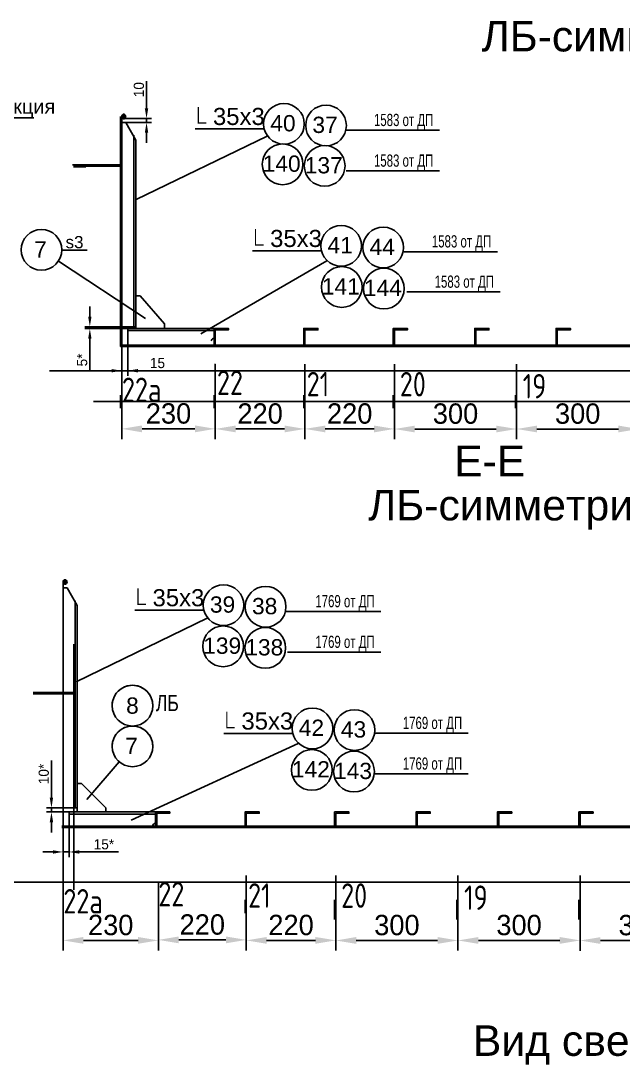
# Model space of a CAD drawing. Header units: millimetres. Extents: x 5443 to 24907, y -17798 to -7408.
# Drawn here: x 14116 to 15595, y -12496 to -9932 of the extents above; entities that cross this region are included whole.
import ezdxf
from ezdxf.enums import TextEntityAlignment as Align
from ezdxf.lldxf.tags import DXFTag

# ---------------------------------------------------------------- set-up
doc = ezdxf.new("R2010")
doc.units = ezdxf.units.MM
doc.linetypes.add('K5LT32768', pattern=[0])
doc.linetypes.add('K5LT32778', pattern=[0])
doc.layers.add('pen_5', color=1, linetype='Continuous', true_color=0xff0000)
doc.layers.add('pen_7', color=1, linetype='Continuous')
doc.styles.add('Arial', font='arial.ttf')
doc.styles.add('KTEXTSTYLE', font='GOST_AU.SHX', dxfattribs={"width": 0.96, "height": 5})
doc.styles.add('style5', font='arial.ttf', dxfattribs={"height": 3})
tags = doc.linetypes.add('DASH1', pattern=[75, 50, -25]).pattern_tags.tags
tags[6:7] = [DXFTag(74, 4), DXFTag(75, 0), DXFTag(340, '0'), DXFTag(46, 1.0), DXFTag(50, 0.0), DXFTag(44, 0.0), DXFTag(45, 0.0)]
tags[4:5] = [DXFTag(74, 4), DXFTag(75, 0), DXFTag(340, '0'), DXFTag(46, 1.0), DXFTag(50, 0.0), DXFTag(44, 0.0), DXFTag(45, 0.0)]
tags = doc.linetypes.add('DASH5', pattern=[90, 40, -20, 10, -20]).pattern_tags.tags
tags[10:11] = [DXFTag(74, 4), DXFTag(75, 0), DXFTag(340, '0'), DXFTag(46, 1.0), DXFTag(50, 0.0), DXFTag(44, 0.0), DXFTag(45, 0.0)]
tags[8:9] = [DXFTag(74, 4), DXFTag(75, 0), DXFTag(340, '0'), DXFTag(46, 1.0), DXFTag(50, 0.0), DXFTag(44, 0.0), DXFTag(45, 0.0)]
tags[6:7] = [DXFTag(74, 4), DXFTag(75, 0), DXFTag(340, '0'), DXFTag(46, 1.0), DXFTag(50, 0.0), DXFTag(44, 0.0), DXFTag(45, 0.0)]
tags[4:5] = [DXFTag(74, 4), DXFTag(75, 0), DXFTag(340, '0'), DXFTag(46, 1.0), DXFTag(50, 0.0), DXFTag(44, 0.0), DXFTag(45, 0.0)]
doc.dimstyles.new('EAG_DIM_J-8_F-1_N-13_A-16-00_S-0-0_T-0', dxfattribs={"dimtxt": 0.1, "dimasz": 30, "dimexe": 0.18, "dimexo": 0, "dimgap": 0.1, "dimtad": 1, "dimdec": 0, "dimdsep": 46, "dimtxsty": 'Standard', "dimblk1": 'NONE', "dimblk2": 'NONE', "dimsah": 1, "dimcen": 0.09, "dimse1": 1, "dimse2": 1, "dimclrt": 4, "dimadec": 0, "dimazin": 3, "dimtfac": 1, "dimtdec": 4, "dimtix": 1, "dimtofl": 0, "dimtmove": 0, "dimatfit": 1, "dimfxl": 1, "dimtolj": 1, "dimtzin": 0, "dimarcsym": 0})
doc.dimstyles.new('ISO-10', dxfattribs={"dimscale": 10, "dimtxt": 2.5, "dimasz": 2.5, "dimexe": 1.25, "dimexo": 0, "dimtad": 1, "dimdec": 0, "dimtxsty": 'Standard', "dimcen": 2.5, "dimclrd": 7, "dimclre": 7, "dimclrt": 4, "dimadec": 0, "dimazin": 0, "dimtfac": 1, "dimtdec": 0, "dimtmove": 0, "dimatfit": 3, "dimfxl": 1, "dimarcsym": 0})
doc.dimstyles.new('PB20', dxfattribs={"dimscale": 20, "dimtxt": 2.5, "dimasz": 2.5, "dimexe": 1.25, "dimexo": 0, "dimtad": 1, "dimdec": 0, "dimtxsty": 'Standard', "dimcen": 2.5, "dimclrd": 7, "dimclre": 7, "dimclrt": 4, "dimadec": 0, "dimazin": 0, "dimtfac": 1, "dimtdec": 0, "dimtmove": 0, "dimatfit": 3, "dimfxl": 1.25, "dimarcsym": 0})

# ---------------------------------------------------------------- blocks, each defined once
blk = doc.blocks.new('*D138')
at = {"color": 7, "lineweight": -2}
for p, q in [((14363.6, -10728), (14363.6, -10803.5)), ((14378.6, -10718), (14378.6, -10803.5)), ((14338.6, -10791), (14313.6, -10791)), ((14363.6, -10791), (14378.6, -10791)), ((14403.6, -10791), (14474.4, -10791))]:
    blk.add_line(p, q, dxfattribs=at)
at = {"color": 7}
for points in [[(14338.6, -10786.8), (14338.6, -10795.2), (14363.6, -10791)], [(14403.6, -10786.8), (14403.6, -10795.2), (14378.6, -10791)]]:
    blk.add_solid(points, dxfattribs=at)
at = {"layer": 'Defpoints', "color": 0}
for p in [(14363.6, -10728), (14378.6, -10718), (14378.6, -10791)]:
    blk.add_point(p, dxfattribs=at)
at = {"color": 4, "insert": (14451.5, -10772.3), "char_height": 25, "attachment_point": 5}
blk.add_mtext('15', dxfattribs=at)
blk = doc.blocks.new('*D124')
at = {"color": 0, "linetype": 'Continuous', "lineweight": -2}
blk.add_line((14399, -10371), (14721.1, -10215), dxfattribs=at)
at = {"layer": 'Defpoints', "color": 0, "linetype": 'Continuous'}
for p in [(14715.4, -10203.3), (14721.1, -10215), (14393.4, -10359.4)]:
    blk.add_point(p, dxfattribs=at)
blk = doc.blocks.new('_NONE')
blk = doc.blocks.new('*D132')
at = {"color": 7, "lineweight": -2}
for p, q in [((14191.1, -11839.4), (14191.1, -11747.8)), ((14234.1, -11864.4), (14178.6, -11864.4)), ((14191.1, -11874.4), (14191.1, -11864.4)), ((14234.1, -11874.4), (14178.6, -11874.4)), ((14191.1, -11899.4), (14191.1, -11924.4))]:
    blk.add_line(p, q, dxfattribs=at)
at = {"color": 7}
for points in [[(14186.9, -11839.4), (14195.2, -11839.4), (14191.1, -11864.4)], [(14186.9, -11899.4), (14195.2, -11899.4), (14191.1, -11874.4)]]:
    blk.add_solid(points, dxfattribs=at)
at = {"layer": 'Defpoints', "color": 0}
for p in [(14234.1, -11864.4), (14191.1, -11874.4), (14234.1, -11874.4)]:
    blk.add_point(p, dxfattribs=at)
at = {"color": 4, "insert": (14172.3, -11781.1), "char_height": 25, "attachment_point": 5, "rotation": 90}
blk.add_mtext('10*', dxfattribs=at)
blk = doc.blocks.new('*D137')
at = {"color": 7, "lineweight": -2}
for p, q in [((14424.6, -10146.8), (14424.6, -10080.1)), ((14368.6, -10171.8), (14437.1, -10171.8)), ((14424.6, -10181.8), (14424.6, -10171.8)), ((14373.6, -10181.8), (14437.1, -10181.8)), ((14424.6, -10206.8), (14424.6, -10231.8))]:
    blk.add_line(p, q, dxfattribs=at)
at = {"color": 7}
for points in [[(14420.4, -10146.8), (14428.8, -10146.8), (14424.6, -10171.8)], [(14420.4, -10206.8), (14428.8, -10206.8), (14424.6, -10181.8)]]:
    blk.add_solid(points, dxfattribs=at)
at = {"layer": 'Defpoints', "color": 0}
for p in [(14368.6, -10171.8), (14424.6, -10171.8), (14373.6, -10181.8)]:
    blk.add_point(p, dxfattribs=at)
at = {"color": 4, "insert": (14405.9, -10100.9), "char_height": 25, "attachment_point": 5, "rotation": 90}
blk.add_mtext('10', dxfattribs=at)
blk = doc.blocks.new('*D127')
at = {"color": 7, "lineweight": -2}
for p, q in [((14285.4, -10658), (14285.4, -10633)), ((14393.4, -10683), (14272.9, -10683)), ((14378.6, -10687.5), (14272.9, -10687.5)), ((14285.4, -10683), (14285.4, -10687.5)), ((14285.4, -10712.5), (14285.4, -10791.6))]:
    blk.add_line(p, q, dxfattribs=at)
at = {"color": 7}
for points in [[(14281.2, -10658), (14289.5, -10658), (14285.4, -10683)], [(14281.2, -10712.5), (14289.5, -10712.5), (14285.4, -10687.5)]]:
    blk.add_solid(points, dxfattribs=at)
at = {"layer": 'Defpoints', "color": 0}
for p in [(14285.4, -10687.5), (14378.6, -10687.5), (14393.4, -10683)]:
    blk.add_point(p, dxfattribs=at)
at = {"color": 4, "insert": (14266.6, -10764.6), "char_height": 25, "attachment_point": 5, "rotation": 90}
blk.add_mtext('5*', dxfattribs=at)
blk = doc.blocks.new('*D128')
at = {"color": 7, "lineweight": -2}
for p, q in [((14219.6, -11909.4), (14219.6, -11985)), ((14234.6, -11899.4), (14234.6, -11985)), ((14194.6, -11972.5), (14169.6, -11972.5)), ((14219.6, -11972.5), (14234.6, -11972.5)), ((14259.6, -11972.5), (14355.4, -11972.5))]:
    blk.add_line(p, q, dxfattribs=at)
at = {"color": 7}
for points in [[(14194.6, -11968.3), (14194.6, -11976.7), (14219.6, -11972.5)], [(14259.6, -11968.3), (14259.6, -11976.7), (14234.6, -11972.5)]]:
    blk.add_solid(points, dxfattribs=at)
at = {"layer": 'Defpoints', "color": 0}
for p in [(14219.6, -11909.4), (14234.6, -11899.4), (14234.6, -11972.5)]:
    blk.add_point(p, dxfattribs=at)
at = {"color": 4, "insert": (14320, -11953.8), "char_height": 25, "attachment_point": 5}
blk.add_mtext('15*', dxfattribs=at)
blk = doc.blocks.new('*D154')
at = {"color": 0, "linetype": 'Continuous', "lineweight": -2}
blk.add_line((14251.8, -11554.9), (14573.8, -11398.9), dxfattribs=at)
at = {"layer": 'Defpoints', "color": 0, "linetype": 'Continuous'}
for p in [(14567.1, -11384.9), (14573.8, -11398.9), (14245, -11541)]:
    blk.add_point(p, dxfattribs=at)
blk = doc.blocks.new('*D260')
at = {"color": 7, "lineweight": -2}
for p, q in [((14363.6, -10791.1), (14363.6, -10958.7)), ((14593.6, -10791), (14593.6, -10958.7)), ((14413.6, -10933.7), (14543.6, -10933.7))]:
    blk.add_line(p, q, dxfattribs=at)
at = {"color": 7}
for points in [[(14413.6, -10925.4), (14413.6, -10942.1), (14363.6, -10933.7)], [(14543.6, -10925.4), (14543.6, -10942.1), (14593.6, -10933.7)]]:
    blk.add_solid(points, dxfattribs=at)
at = {"layer": 'Defpoints', "color": 0}
for p in [(14363.6, -10791.1), (14593.6, -10791), (14593.6, -10933.7)]:
    blk.add_point(p, dxfattribs=at)
at = {"color": 4, "insert": (14478.6, -10896.2), "char_height": 50, "attachment_point": 5}
blk.add_mtext('230', dxfattribs=at)
blk = doc.blocks.new('*D261')
at = {"color": 7, "lineweight": -2}
for p, q in [((14593.6, -10791), (14593.6, -10958.9)), ((14813.6, -10791), (14813.6, -10958.9)), ((14643.6, -10933.9), (14763.6, -10933.9))]:
    blk.add_line(p, q, dxfattribs=at)
at = {"color": 7}
for points in [[(14643.6, -10925.6), (14643.6, -10942.3), (14593.6, -10933.9)], [(14763.6, -10925.6), (14763.6, -10942.3), (14813.6, -10933.9)]]:
    blk.add_solid(points, dxfattribs=at)
at = {"layer": 'Defpoints', "color": 0}
for p in [(14593.6, -10791), (14813.6, -10791), (14813.6, -10933.9)]:
    blk.add_point(p, dxfattribs=at)
at = {"color": 4, "insert": (14703.6, -10896.4), "char_height": 50, "attachment_point": 5}
blk.add_mtext('220', dxfattribs=at)
blk = doc.blocks.new('*D262')
at = {"color": 7, "lineweight": -2}
for p, q in [((15033.6, -10791), (15033.6, -10958.9)), ((14813.6, -10823), (14813.6, -10958.9)), ((14863.6, -10933.9), (14983.6, -10933.9))]:
    blk.add_line(p, q, dxfattribs=at)
at = {"color": 7}
for points in [[(14863.6, -10925.6), (14863.6, -10942.3), (14813.6, -10933.9)], [(14983.6, -10925.6), (14983.6, -10942.3), (15033.6, -10933.9)]]:
    blk.add_solid(points, dxfattribs=at)
at = {"layer": 'Defpoints', "color": 0}
for p in [(15033.6, -10791), (14813.6, -10823), (15033.6, -10933.9)]:
    blk.add_point(p, dxfattribs=at)
at = {"color": 4, "insert": (14923.6, -10896.4), "char_height": 50, "attachment_point": 5}
blk.add_mtext('220', dxfattribs=at)
blk = doc.blocks.new('*D263')
at = {"color": 7, "lineweight": -2}
for p, q in [((15033.6, -10791.1), (15033.6, -10959.1)), ((15333.6, -10791), (15333.6, -10959.1)), ((15083.6, -10934.1), (15283.6, -10934.1))]:
    blk.add_line(p, q, dxfattribs=at)
at = {"color": 7}
for points in [[(15083.6, -10925.8), (15083.6, -10942.4), (15033.6, -10934.1)], [(15283.6, -10925.8), (15283.6, -10942.4), (15333.6, -10934.1)]]:
    blk.add_solid(points, dxfattribs=at)
at = {"layer": 'Defpoints', "color": 0}
for p in [(15033.6, -10791.1), (15333.6, -10791), (15333.6, -10934.1)]:
    blk.add_point(p, dxfattribs=at)
at = {"color": 4, "insert": (15183.6, -10896.6), "char_height": 50, "attachment_point": 5}
blk.add_mtext('300', dxfattribs=at)
blk = doc.blocks.new('*D264')
at = {"color": 7, "lineweight": -2}
for p, q in [((15333.6, -10791), (15333.6, -10959.1)), ((15633.6, -10791), (15633.6, -10959.1)), ((15383.6, -10934.1), (15583.6, -10934.1))]:
    blk.add_line(p, q, dxfattribs=at)
at = {"color": 7}
for points in [[(15383.6, -10925.7), (15383.6, -10942.4), (15333.6, -10934.1)], [(15583.6, -10925.7), (15583.6, -10942.4), (15633.6, -10934.1)]]:
    blk.add_solid(points, dxfattribs=at)
at = {"layer": 'Defpoints', "color": 0}
for p in [(15333.6, -10791), (15633.6, -10791), (15633.6, -10934.1)]:
    blk.add_point(p, dxfattribs=at)
at = {"color": 4, "insert": (15483.6, -10896.6), "char_height": 50, "attachment_point": 5}
blk.add_mtext('300', dxfattribs=at)
blk = doc.blocks.new('*D270')
at = {"color": 7, "lineweight": -2}
for p, q in [((15033.6, -10791), (15033.6, -10958.9)), ((14813.6, -10823), (14813.6, -10958.9)), ((14863.6, -10933.9), (14983.6, -10933.9))]:
    blk.add_line(p, q, dxfattribs=at)
at = {"color": 7}
for points in [[(14863.6, -10925.6), (14863.6, -10942.3), (14813.6, -10933.9)], [(14983.6, -10925.6), (14983.6, -10942.3), (15033.6, -10933.9)]]:
    blk.add_solid(points, dxfattribs=at)
at = {"layer": 'Defpoints', "color": 0}
for p in [(15033.6, -10791), (14813.6, -10823), (15033.6, -10933.9)]:
    blk.add_point(p, dxfattribs=at)
at = {"color": 4, "insert": (14923.6, -10896.4), "char_height": 50, "attachment_point": 5}
blk.add_mtext('220', dxfattribs=at)
blk = doc.blocks.new('*D271')
at = {"color": 7, "lineweight": -2}
for p, q in [((15033.6, -10791.1), (15033.6, -10959.1)), ((15333.6, -10791), (15333.6, -10959.1)), ((15083.6, -10934.1), (15283.6, -10934.1))]:
    blk.add_line(p, q, dxfattribs=at)
at = {"color": 7}
for points in [[(15083.6, -10925.8), (15083.6, -10942.4), (15033.6, -10934.1)], [(15283.6, -10925.8), (15283.6, -10942.4), (15333.6, -10934.1)]]:
    blk.add_solid(points, dxfattribs=at)
at = {"layer": 'Defpoints', "color": 0}
for p in [(15033.6, -10791.1), (15333.6, -10791), (15333.6, -10934.1)]:
    blk.add_point(p, dxfattribs=at)
at = {"color": 4, "insert": (15183.6, -10896.6), "char_height": 50, "attachment_point": 5}
blk.add_mtext('300', dxfattribs=at)
blk = doc.blocks.new('*D272')
at = {"color": 7, "lineweight": -2}
for p, q in [((15333.6, -10791), (15333.6, -10959.1)), ((15633.6, -10791), (15633.6, -10959.1)), ((15383.6, -10934.1), (15583.6, -10934.1))]:
    blk.add_line(p, q, dxfattribs=at)
at = {"color": 7}
for points in [[(15383.6, -10925.7), (15383.6, -10942.4), (15333.6, -10934.1)], [(15583.6, -10925.7), (15583.6, -10942.4), (15633.6, -10934.1)]]:
    blk.add_solid(points, dxfattribs=at)
at = {"layer": 'Defpoints', "color": 0}
for p in [(15333.6, -10791), (15633.6, -10791), (15633.6, -10934.1)]:
    blk.add_point(p, dxfattribs=at)
at = {"color": 4, "insert": (15483.6, -10896.6), "char_height": 50, "attachment_point": 5}
blk.add_mtext('300', dxfattribs=at)
blk = doc.blocks.new('*D278')
at = {"color": 7, "lineweight": -2}
for p, q in [((14669.6, -12046.7), (14669.6, -12213.4)), ((14453.7, -12122.4), (14453.7, -12213.4)), ((14503.7, -12188.4), (14619.6, -12188.4))]:
    blk.add_line(p, q, dxfattribs=at)
at = {"color": 7}
for points in [[(14503.7, -12180.1), (14503.7, -12196.8), (14453.7, -12188.4)], [(14619.6, -12180.1), (14619.6, -12196.8), (14669.6, -12188.4)]]:
    blk.add_solid(points, dxfattribs=at)
at = {"layer": 'Defpoints', "color": 0}
for p in [(14669.6, -12046.7), (14453.7, -12122.4), (14669.6, -12188.4)]:
    blk.add_point(p, dxfattribs=at)
at = {"color": 4, "insert": (14561.6, -12150.9), "char_height": 50, "attachment_point": 5}
blk.add_mtext('220', dxfattribs=at)
blk = doc.blocks.new('*D279')
at = {"color": 7, "lineweight": -2}
for p, q in [((14889.6, -12046.7), (14889.6, -12214.6)), ((14669.6, -12078.7), (14669.6, -12214.6)), ((14719.6, -12189.6), (14839.6, -12189.6))]:
    blk.add_line(p, q, dxfattribs=at)
at = {"color": 7}
for points in [[(14719.6, -12181.3), (14719.6, -12197.9), (14669.6, -12189.6)], [(14839.6, -12181.3), (14839.6, -12197.9), (14889.6, -12189.6)]]:
    blk.add_solid(points, dxfattribs=at)
at = {"layer": 'Defpoints', "color": 0}
for p in [(14889.6, -12046.7), (14669.6, -12078.7), (14889.6, -12189.6)]:
    blk.add_point(p, dxfattribs=at)
at = {"color": 4, "insert": (14779.6, -12152.1), "char_height": 50, "attachment_point": 5}
blk.add_mtext('220', dxfattribs=at)
blk = doc.blocks.new('*D280')
at = {"color": 7, "lineweight": -2}
for p, q in [((14889.6, -12046.7), (14889.6, -12214.8)), ((15189.6, -12046.7), (15189.6, -12214.8)), ((14939.6, -12189.8), (15139.6, -12189.8))]:
    blk.add_line(p, q, dxfattribs=at)
at = {"color": 7}
for points in [[(14939.6, -12181.4), (14939.6, -12198.1), (14889.6, -12189.8)], [(15139.6, -12181.4), (15139.6, -12198.1), (15189.6, -12189.8)]]:
    blk.add_solid(points, dxfattribs=at)
at = {"layer": 'Defpoints', "color": 0}
for p in [(14889.6, -12046.7), (15189.6, -12046.7), (15189.6, -12189.8)]:
    blk.add_point(p, dxfattribs=at)
at = {"color": 4, "insert": (15039.6, -12152.3), "char_height": 50, "attachment_point": 5}
blk.add_mtext('300', dxfattribs=at)
blk = doc.blocks.new('*D281')
at = {"color": 7, "lineweight": -2}
for p, q in [((15189.6, -12046.7), (15189.6, -12214.7)), ((15489.6, -12046.7), (15489.6, -12214.7)), ((15239.6, -12189.7), (15439.6, -12189.7))]:
    blk.add_line(p, q, dxfattribs=at)
at = {"color": 7}
for points in [[(15239.6, -12181.4), (15239.6, -12198.1), (15189.6, -12189.7)], [(15439.6, -12181.4), (15439.6, -12198.1), (15489.6, -12189.7)]]:
    blk.add_solid(points, dxfattribs=at)
at = {"layer": 'Defpoints', "color": 0}
for p in [(15189.6, -12046.7), (15489.6, -12046.7), (15489.6, -12189.7)]:
    blk.add_point(p, dxfattribs=at)
at = {"color": 4, "insert": (15339.6, -12152.2), "char_height": 50, "attachment_point": 5}
blk.add_mtext('300', dxfattribs=at)
blk = doc.blocks.new('*D282')
at = {"color": 7, "lineweight": -2}
for p, q in [((15489.6, -12046.7), (15489.6, -12214.9)), ((15789.6, -12046.7), (15789.6, -12214.9)), ((15539.6, -12189.9), (15739.6, -12189.9))]:
    blk.add_line(p, q, dxfattribs=at)
at = {"color": 7}
for points in [[(15539.6, -12181.6), (15539.6, -12198.3), (15489.6, -12189.9)], [(15739.6, -12181.6), (15739.6, -12198.3), (15789.6, -12189.9)]]:
    blk.add_solid(points, dxfattribs=at)
at = {"layer": 'Defpoints', "color": 0}
for p in [(15489.6, -12046.7), (15789.6, -12046.7), (15789.6, -12189.9)]:
    blk.add_point(p, dxfattribs=at)
at = {"color": 4, "insert": (15639.6, -12152.4), "char_height": 50, "attachment_point": 5}
blk.add_mtext('300', dxfattribs=at)
blk = doc.blocks.new('*D287')
at = {"color": 7, "lineweight": -2}
for p, q in [((14889.6, -12046.7), (14889.6, -12214.6)), ((14669.6, -12078.7), (14669.6, -12214.6)), ((14719.6, -12189.6), (14839.6, -12189.6))]:
    blk.add_line(p, q, dxfattribs=at)
at = {"color": 7}
for points in [[(14719.6, -12181.3), (14719.6, -12197.9), (14669.6, -12189.6)], [(14839.6, -12181.3), (14839.6, -12197.9), (14889.6, -12189.6)]]:
    blk.add_solid(points, dxfattribs=at)
at = {"layer": 'Defpoints', "color": 0}
for p in [(14889.6, -12046.7), (14669.6, -12078.7), (14889.6, -12189.6)]:
    blk.add_point(p, dxfattribs=at)
at = {"color": 4, "insert": (14779.6, -12152.1), "char_height": 50, "attachment_point": 5}
blk.add_mtext('220', dxfattribs=at)
blk = doc.blocks.new('*D288')
at = {"color": 7, "lineweight": -2}
for p, q in [((14889.6, -12046.7), (14889.6, -12214.8)), ((15189.6, -12046.7), (15189.6, -12214.8)), ((14939.6, -12189.8), (15139.6, -12189.8))]:
    blk.add_line(p, q, dxfattribs=at)
at = {"color": 7}
for points in [[(14939.6, -12181.4), (14939.6, -12198.1), (14889.6, -12189.8)], [(15139.6, -12181.4), (15139.6, -12198.1), (15189.6, -12189.8)]]:
    blk.add_solid(points, dxfattribs=at)
at = {"layer": 'Defpoints', "color": 0}
for p in [(14889.6, -12046.7), (15189.6, -12046.7), (15189.6, -12189.8)]:
    blk.add_point(p, dxfattribs=at)
at = {"color": 4, "insert": (15039.6, -12152.3), "char_height": 50, "attachment_point": 5}
blk.add_mtext('300', dxfattribs=at)
blk = doc.blocks.new('*D289')
at = {"color": 7, "lineweight": -2}
for p, q in [((15189.6, -12046.7), (15189.6, -12214.7)), ((15489.6, -12046.7), (15489.6, -12214.7)), ((15239.6, -12189.7), (15439.6, -12189.7))]:
    blk.add_line(p, q, dxfattribs=at)
at = {"color": 7}
for points in [[(15239.6, -12181.4), (15239.6, -12198.1), (15189.6, -12189.7)], [(15439.6, -12181.4), (15439.6, -12198.1), (15489.6, -12189.7)]]:
    blk.add_solid(points, dxfattribs=at)
at = {"layer": 'Defpoints', "color": 0}
for p in [(15189.6, -12046.7), (15489.6, -12046.7), (15489.6, -12189.7)]:
    blk.add_point(p, dxfattribs=at)
at = {"color": 4, "insert": (15339.6, -12152.2), "char_height": 50, "attachment_point": 5}
blk.add_mtext('300', dxfattribs=at)
blk = doc.blocks.new('*D290')
at = {"color": 7, "lineweight": -2}
for p, q in [((15489.6, -12046.7), (15489.6, -12214.9)), ((15789.6, -12046.7), (15789.6, -12214.9)), ((15539.6, -12189.9), (15739.6, -12189.9))]:
    blk.add_line(p, q, dxfattribs=at)
at = {"color": 7}
for points in [[(15539.6, -12181.6), (15539.6, -12198.3), (15489.6, -12189.9)], [(15739.6, -12181.6), (15739.6, -12198.3), (15789.6, -12189.9)]]:
    blk.add_solid(points, dxfattribs=at)
at = {"layer": 'Defpoints', "color": 0}
for p in [(15489.6, -12046.7), (15789.6, -12046.7), (15789.6, -12189.9)]:
    blk.add_point(p, dxfattribs=at)
at = {"color": 4, "insert": (15639.6, -12152.4), "char_height": 50, "attachment_point": 5}
blk.add_mtext('300', dxfattribs=at)
blk = doc.blocks.new('*D295')
at = {"color": 7, "lineweight": -2}
for p, q in [((14219.6, -11912.4), (14219.6, -12214.6)), ((14453.7, -12046.7), (14453.7, -12214.6)), ((14269.6, -12189.6), (14403.7, -12189.6))]:
    blk.add_line(p, q, dxfattribs=at)
at = {"color": 7}
for points in [[(14269.6, -12181.3), (14269.6, -12197.9), (14219.6, -12189.6)], [(14403.7, -12181.3), (14403.7, -12197.9), (14453.7, -12189.6)]]:
    blk.add_solid(points, dxfattribs=at)
at = {"layer": 'Defpoints', "color": 0}
for p in [(14219.6, -11912.4), (14453.7, -12046.7), (14453.7, -12189.6)]:
    blk.add_point(p, dxfattribs=at)
at = {"color": 4, "insert": (14336.6, -12152.1), "char_height": 50, "attachment_point": 5}
blk.add_mtext('230', dxfattribs=at)

msp = doc.modelspace()

# ---------------------------------------------------------------- hatches: boundary and pattern name
at = {"linetype": 'Continuous'}
for points in [[(14363.6, -10166.8), (14364, -10168.7), (14365.1, -10170.3), (14366.7, -10171.4), (14368.6, -10171.8), (14368.6, -10166.8)], [(14373.6, -10166.8), (14373.2, -10164.9), (14372.1, -10163.2), (14370.5, -10162.2), (14368.6, -10161.8), (14368.6, -10166.8)], [(14229.6, -11309.4), (14229.2, -11307.5), (14228.1, -11305.9), (14226.5, -11304.8), (14224.6, -11304.4), (14224.6, -11309.4)], [(14219.6, -11309.4), (14220, -11311.4), (14221.1, -11313), (14222.7, -11314.1), (14224.6, -11314.4), (14224.6, -11309.4)]]:
    msp.add_hatch(color=0, dxfattribs=at).paths.add_polyline_path(points)

# ---------------------------------------------------------------- linework, layer by layer
at = {"color": 0}
for p, q in [((13805.9, -10170.2), (14147.9, -10170.2)), ((14544.1, -10197.5), (14713.7, -10197.5)), ((14216.9, -10495.2), (14279.2, -10495.2)), ((14684.6, -10497), (14854.2, -10497)), ((14208.2, -10521.7), (14422.3, -10662.6)), ((14558.1, -10700.2), (14867.8, -10521.4)), ((14395.8, -11379.1), (14565.4, -11379.1)), ((14387.2, -11894.5), (14797.3, -11706.2)), ((14357.7, -11751.3), (14278.3, -11844.1))]:
    msp.add_line(p, q, dxfattribs=at)
at = {"color": 0, "linetype": 'Continuous'}
for p, q in [((14360.6, -10731.3), (14360.6, -10166.8)), ((14363.6, -10728), (14363.6, -10166.8)), ((14368.6, -10173.8), (14368.6, -10159.8)), ((14368.6, -10173.8), (14368.6, -10159.8)), ((14363.6, -10181.8), (14373.6, -10181.8)), ((14373.6, -10181.8), (14398.6, -10225.1)), ((14915.2, -10200.6), (15144.2, -10200.6)), ((14398.6, -10225.1), (14398.6, -10683)), ((14260.6, -10285.4), (14360.6, -10285.4)), ((14260.6, -10288.5), (14360.6, -10288.5)), ((14915.2, -10300.4), (15144.2, -10300.4)), ((15057.4, -10498.8), (15286.3, -10498.8)), ((15064.2, -10597.6), (15293.2, -10597.6)), ((14363.6, -10683), (14398.6, -10683)), ((14378.6, -10687.5), (14590.6, -10687.5)), ((14378.6, -10718), (14378.6, -10687.5)), ((14590.6, -10711.9), (14590.6, -10687.5)), ((14583.6, -10718), (14584, -10716.1)), ((14584, -10716.1), (14584.9, -10714.4)), ((14584.9, -10714.4), (14586.5, -10713)), ((14586.5, -10713), (14588.4, -10712.2)), ((14588.4, -10712.2), (14590.6, -10711.9)), ((14360.6, -10728), (16602.6, -10728)), ((14360.6, -10731.4), (16602.6, -10731.4)), ((14186.3, -10791), (16971.5, -10791)), ((14363.6, -10807), (14363.6, -10775)), ((14593.6, -10807), (14593.6, -10775)), ((14813.6, -10807), (14813.6, -10775)), ((15033.6, -10807), (15033.6, -10775)), ((15333.6, -10807), (15333.6, -10775)), ((14294, -10866.8), (17031.2, -10866.8)), ((14360.6, -10882.8), (14360.6, -10850.8)), ((14590.6, -10882.8), (14590.6, -10850.8)), ((14810.6, -10882.8), (14810.6, -10850.8)), ((15030.6, -10882.8), (15030.6, -10850.8)), ((15330.6, -10882.8), (15330.6, -10850.8)), ((14224.6, -11316.4), (14224.6, -11302.4)), ((14224.6, -11316.4), (14224.6, -11302.4)), ((14219.6, -11909.4), (14219.6, -11309.4)), ((14219.6, -11324.4), (14229.6, -11324.4)), ((14229.6, -11324.4), (14254.6, -11367.7)), ((14254.6, -11367.7), (14254.6, -11864.4)), ((14766.9, -11382.3), (14995.9, -11382.3)), ((14771.2, -11382.1), (15000.2, -11382.1)), ((14245.8, -12062.3), (14245.8, -11462.3)), ((14771.2, -11481.9), (15000.2, -11481.9)), ((14145.8, -11581), (14245.8, -11581)), ((14145.8, -11584), (14245.8, -11584)), ((14986, -11680.9), (15215, -11680.9)), ((14986, -11780.7), (15215, -11780.7)), ((14219.6, -11864.4), (14254.6, -11864.4)), ((14234.6, -11874.4), (14446.6, -11874.4)), ((14234.6, -11909.4), (14234.6, -11874.4)), ((14446.6, -11902.4), (14446.6, -11874.4)), ((14216.6, -11909.4), (16401.6, -11909.4)), ((14216.6, -11912.4), (16401.6, -11912.4)), ((14042.3, -12046.7), (16827.5, -12046.7)), ((14669.6, -12062.7), (14669.6, -12030.7)), ((14889.6, -12062.7), (14889.6, -12030.7)), ((15189.6, -12062.7), (15189.6, -12030.7)), ((15489.6, -12062.7), (15489.6, -12030.7)), ((14666.6, -12122.4), (14666.6, -12090.4)), ((14886.6, -12122.4), (14886.6, -12090.4)), ((15186.6, -12122.4), (15186.6, -12090.4)), ((15486.6, -12122.4), (15486.6, -12090.4)), ((14886.6, -12138.4), (14886.6, -12106.4)), ((15186.6, -12138.4), (15186.6, -12106.4)), ((15486.6, -12138.4), (15486.6, -12106.4))]:
    msp.add_line(p, q, dxfattribs=at)
at = {"color": 0, "linetype": 'DASH1'}
for p, q in [((14393.4, -10213), (14393.4, -10683)), ((14378.6, -10692), (14590.6, -10692)), ((14249.3, -11355.6), (14249.3, -11864.4)), ((14234.6, -11879.7), (14446.6, -11879.7))]:
    msp.add_line(p, q, dxfattribs=at)
at = {"color": 0, "linetype": 'DASH5'}
for p, q in [((14242.9, -10285.4), (14260.6, -10285.4)), ((14245.6, -10288.4), (14260.6, -10288.4)), ((14245.6, -10288.4), (14275.6, -10288.4)), ((14245.6, -10290.4), (14275.6, -10290.4)), ((14260.6, -10285.4), (14360.6, -10285.4)), ((14260.6, -10288.5), (14360.6, -10288.5)), ((14145.8, -11581), (14245.8, -11581)), ((14145.8, -11584), (14245.8, -11584))]:
    msp.add_line(p, q, dxfattribs=at)
at = {"color": 0, "linetype": 'K5LT32768', "lineweight": 18}
msp.add_line((14363.6, -10822.9), (14363.6, -10758.9), dxfattribs=at)
at = {"color": 4}
for p, q in [((14299.4, -10791.1), (17268.4, -10791.1)), ((14155.4, -12046.7), (17124.4, -12046.7))]:
    msp.add_line(p, q, dxfattribs=at)
at = {"color": 0, "linetype": 'K5LT32778', "lineweight": 18}
for p, q in [((14363.6, -10821.1), (14363.6, -10773.7)), ((14593.6, -10821.1), (14593.6, -10773.7))]:
    msp.add_line(p, q, dxfattribs=at)
at = {"color": 3}
msp.add_line((14614.1, -11681.8), (14783.7, -11681.8), dxfattribs=at)
at = {"color": 2}
msp.add_line((14245.8, -12062.3), (14245.8, -12065.3), dxfattribs=at)
at = {"const_width": 3}
for points in [[(14551.9, -10143.6), (14551.9, -10182.9), (14571.5, -10182.9)], [(14692.3, -10443.1), (14692.3, -10482.4), (14712, -10482.4)], [(14403.5, -11325.3), (14403.5, -11364.5), (14423.2, -11364.5)], [(14621.8, -11627.9), (14621.8, -11667.2), (14641.5, -11667.2)]]:
    msp.add_lwpolyline(points, dxfattribs=at)
at = {"color": 0, "linetype": 'Continuous'}
for points in [[(14363.6, -10166.8, 0), (14364, -10168.7, 0), (14365.1, -10170.3, 0), (14366.7, -10171.4, 0), (14368.6, -10171.8, 0), (14370.5, -10171.4, 0), (14372.1, -10170.3, 0), (14373.2, -10168.7, 0), (14373.6, -10166.8, 0), (14373.2, -10164.9, 0), (14372.1, -10163.2, 0), (14370.5, -10162.2, 0), (14368.6, -10161.8, 0), (14366.7, -10162.2, 0), (14365.1, -10163.2, 0), (14364, -10164.9, 0), (14363.6, -10166.8, 0)], [(14468.6, -10687.4, 0), (14468.6, -10675.9, 0), (14408.6, -10607, 0), (14398.6, -10607, 0), (14398.6, -10687.4, 0), (14468.6, -10687.4, 0)], [(14590.6, -10728, 0), (14593.6, -10728, 0), (14593.6, -10690.8, 0), (14625.6, -10690.8, 0), (14625.6, -10687.3, 0), (14590.6, -10687.3, 0), (14590.6, -10728, 0)], [(14810.6, -10728, 0), (14813.6, -10728, 0), (14813.6, -10690.8, 0), (14845.6, -10690.8, 0), (14845.6, -10687.3, 0), (14810.6, -10687.3, 0), (14810.6, -10728, 0)], [(15030.6, -10728, 0), (15033.6, -10728, 0), (15033.6, -10690.8, 0), (15065.6, -10690.8, 0), (15065.6, -10687.3, 0), (15030.6, -10687.3, 0), (15030.6, -10728, 0)], [(15230.6, -10728, 0), (15233.6, -10728, 0), (15233.6, -10690.8, 0), (15265.6, -10690.8, 0), (15265.6, -10687.3, 0), (15230.6, -10687.3, 0), (15230.6, -10728, 0)], [(15430.6, -10728, 0), (15433.6, -10728, 0), (15433.6, -10690.8, 0), (15465.6, -10690.8, 0), (15465.6, -10687.3, 0), (15430.6, -10687.3, 0), (15430.6, -10728, 0)], [(14219.6, -11309.4, 0), (14220, -11311.4, 0), (14221.1, -11313, 0), (14222.7, -11314.1, 0), (14224.6, -11314.4, 0), (14226.5, -11314.1, 0), (14228.1, -11313, 0), (14229.2, -11311.4, 0), (14229.6, -11309.4, 0), (14229.2, -11307.5, 0), (14228.1, -11305.9, 0), (14226.5, -11304.8, 0), (14224.6, -11304.4, 0), (14222.7, -11304.8, 0), (14221.1, -11305.9, 0), (14220, -11307.5, 0), (14219.6, -11309.4, 0)], [(14254.6, -11874.4, 0), (14324.6, -11874.4, 0), (14324.6, -11864.4, 0), (14264.6, -11804.4, 0), (14254.6, -11804.4, 0), (14254.6, -11874.4, 0)], [(14446.6, -11909.4, 0), (14449.6, -11909.4, 0), (14449.6, -11877.4, 0), (14481.6, -11877.4, 0), (14481.6, -11874.4, 0), (14446.6, -11874.4, 0), (14446.6, -11909.4, 0)], [(14666.6, -11909.4, 0), (14669.6, -11909.4, 0), (14669.6, -11877.4, 0), (14701.6, -11877.4, 0), (14701.6, -11874.4, 0), (14666.6, -11874.4, 0), (14666.6, -11909.4, 0)], [(14886.6, -11909.4, 0), (14889.6, -11909.4, 0), (14889.6, -11877.4, 0), (14921.6, -11877.4, 0), (14921.6, -11874.4, 0), (14886.6, -11874.4, 0), (14886.6, -11909.4, 0)], [(15086.6, -11909.4, 0), (15089.6, -11909.4, 0), (15089.6, -11877.4, 0), (15121.6, -11877.4, 0), (15121.6, -11874.4, 0), (15086.6, -11874.4, 0), (15086.6, -11909.4, 0)], [(15286.6, -11909.4, 0), (15289.6, -11909.4, 0), (15289.6, -11877.4, 0), (15321.6, -11877.4, 0), (15321.6, -11874.4, 0), (15286.6, -11874.4, 0), (15286.6, -11909.4, 0)], [(15486.6, -11909.4, 0), (15489.6, -11909.4, 0), (15489.6, -11877.4, 0), (15521.6, -11877.4, 0), (15521.6, -11874.4, 0), (15486.6, -11874.4, 0), (15486.6, -11909.4, 0)]]:
    msp.add_polyline3d(points, dxfattribs=at)
at = {"color": 0}
for centre in [(14762.1, -10185), (14865.5, -10188.9), (14758.9, -10284.2), (14862.2, -10288.1), (14902.6, -10484.5), (14166.5, -10494.2), (15006, -10488.4), (14904.2, -10585.5), (15007.6, -10589.4), (14613.8, -11366.6), (14717.1, -11370.5), (14612.9, -11467.6), (14716.3, -11471.6), (14832.1, -11669.2), (14935.5, -11673.2), (14830.8, -11771.2), (14934.2, -11775.2)]:
    msp.add_circle(centre, 50, dxfattribs=at)
at = {"color": 0, "linetype": 'Continuous'}
for centre, radius, start, end in [((14390.1, -11613.3), 50, 359.9999, 180), ((14390.1, -11613.3), 50, 180, 359.9999), ((14390.1, -11713.3), 50, 359.9999, 180), ((14390.1, -11713.3), 50, 180, 359.9999), ((14446.6, -11909.4), 7, 90, 180)]:
    msp.add_arc(centre, radius, start, end, dxfattribs=at)
for points, invisible_edges in [([(14368.6, -10166.8), (14363.6, -10166.8), (14364, -10168.7), (14368.6, -10166.8)], 12), ([(14368.6, -10166.8), (14364, -10168.7), (14365.1, -10170.3), (14368.6, -10166.8)], 13), ([(14368.6, -10166.8), (14365.1, -10170.3), (14366.7, -10171.4), (14368.6, -10166.8)], 13), ([(14368.6, -10166.8), (14366.7, -10171.4), (14368.6, -10171.8), (14368.6, -10166.8)], 9), ([(14368.6, -10166.8), (14370.5, -10162.2), (14368.6, -10161.8), (14368.6, -10166.8)], 9), ([(14368.6, -10166.8), (14372.1, -10163.2), (14370.5, -10162.2), (14368.6, -10166.8)], 13), ([(14368.6, -10166.8), (14373.2, -10164.9), (14372.1, -10163.2), (14368.6, -10166.8)], 13), ([(14368.6, -10166.8), (14373.6, -10166.8), (14373.2, -10164.9), (14368.6, -10166.8)], 12), ([(14224.6, -11309.4), (14226.5, -11304.8), (14224.6, -11304.4), (14224.6, -11309.4)], 9), ([(14224.6, -11309.4), (14228.1, -11305.9), (14226.5, -11304.8), (14224.6, -11309.4)], 13), ([(14224.6, -11309.4), (14229.2, -11307.5), (14228.1, -11305.9), (14224.6, -11309.4)], 13), ([(14224.6, -11309.4), (14219.6, -11309.4), (14220, -11311.4), (14224.6, -11309.4)], 12), ([(14224.6, -11309.4), (14220, -11311.4), (14221.1, -11313), (14224.6, -11309.4)], 13), ([(14224.6, -11309.4), (14221.1, -11313), (14222.7, -11314.1), (14224.6, -11309.4)], 13), ([(14224.6, -11309.4), (14222.7, -11314.1), (14224.6, -11314.4), (14224.6, -11309.4)], 9), ([(14224.6, -11309.4), (14229.6, -11309.4), (14229.2, -11307.5), (14224.6, -11309.4)], 12)]:
    msp.add_3dface(points, dxfattribs=dict(at, invisible_edges=invisible_edges))
at = {"layer": 'pen_7', "color": 0}
for centre in [(14390.1, -11613.3), (14390.1, -11713.3)]:
    msp.add_circle(centre, 50, dxfattribs=at)

# ---------------------------------------------------------------- texts
at = {"color": 0, "style": 'style5'}
msp.add_text('Навесная секция', height=35, dxfattribs=at).set_placement((13811.2, -10170), align=Align.BOTTOM_LEFT)
at = {"color": 0, "linetype": 'Continuous', "width": 0.7}
for s, p in [('1583 от ДП', (15129, -10190.3)), ('1583 от ДП', (15129, -10290.1)), ('1583 от ДП', (15271.2, -10488.4)), ('1583 от ДП', (15278, -10587.3)), ('1769 от ДП', (14985, -11371.8)), ('1769 от ДП', (14985, -11471.6)), ('1769 от ДП', (15199.8, -11670.6)), ('1769 от ДП', (15199.8, -11770.4))]:
    msp.add_text(s, height=30, dxfattribs=at).set_placement(p, align=Align.RIGHT)
at = {"color": 2, "style": 'KTEXTSTYLE', "width": 0.965}
for p in [(14364.4, -10867.8), (14220.4, -12123.5)]:
    msp.add_text('22a', height=60, dxfattribs=at).set_placement(p)
at = {"color": 0, "linetype": 'Continuous', "width": 0.8}
msp.add_text('ЛБ', height=40, dxfattribs=at).set_placement((14475.9, -11606.8), align=Align.MIDDLE_CENTER)
at = {"color": 0, "char_height": 2.5, "attachment_point": 1, "style": 'KTEXTSTYLE'}
for s, insert in [('{\\H24x;\\W0.965;\\C6;22}', (14597.7, -10790.5)), ('{\\H24x;\\W0.965;\\C6;21}', (14818.1, -10793.8)), ('{\\H24x;\\W0.965;\\C6;20}', (15046.8, -10794.1)), ('{\\H24x;\\W0.965;\\C6;19}', (15348.6, -10799)), ('{\\H24x;\\W0.965;\\C6;22}', (14453.7, -12046.2)), ('{\\H24x;\\W0.965;\\C6;21}', (14674.1, -12049.4)), ('{\\H24x;\\W0.965;\\C6;20}', (14902.7, -12049.7)), ('{\\H24x;\\W0.965;\\C6;19}', (15204.6, -12054.7))]:
    msp.add_mtext(s, dxfattribs=dict(at, insert=insert))
at = {"layer": 'pen_5', "color": 0, "linetype": 'Continuous', "style": 'Arial'}
for s, p in [('ЛБ-симметрично', (15247.8, -10029.6)), (' Е-Е', (15150.9, -11072.7)), ('ЛБ-симметрично', (14969.3, -11181)), ('Вид сверху на мотогондолу Пр.Б ', (15226.2, -12495.7))]:
    msp.add_text(s, height=75, dxfattribs=at).set_placement(p, align=Align.BOTTOM_LEFT)
at = {"layer": 'pen_7', "color": 0, "style": 'style5'}
for s, height, p in [('35x3', 42, (14587.8, -10187.7)), ('s3', 30, (14225.7, -10490.3)), ('35x3', 42, (14728.2, -10487.2)), ('35x3', 42, (14439.4, -11369.3)), ('35x3', 42, (14657.7, -11672))]:
    msp.add_text(s, height=height, dxfattribs=at).set_placement(p)
for s, p in [('40', (14759.7, -10183.3)), ('37', (14863.1, -10187.3)), ('140', (14756.5, -10282.6)), ('137', (14859.9, -10286.5)), ('7', (14164.1, -10493.1)), ('41', (14900.2, -10482.9)), ('44', (15003.6, -10486.8)), ('141', (14901.8, -10583.9)), ('144', (15005.2, -10587.8)), ('39', (14611.4, -11365)), ('38', (14714.8, -11368.9)), ('139', (14610.5, -11466)), ('138', (14713.9, -11470)), ('8', (14390, -11613.1)), ('42', (14829.7, -11667.6)), ('43', (14933.1, -11671.6)), ('7', (14387.8, -11712.2)), ('142', (14828.4, -11769.6)), ('143', (14931.8, -11773.5))]:
    msp.add_text(s, height=40, dxfattribs=at).set_placement(p, align=Align.MIDDLE_CENTER)

# ---------------------------------------------------------------- dimensions: what is measured, and where the dimension line sits
at = {"color": 0}
dim = msp.add_linear_dim(base=(14424.6, -10171.8), p1=(14373.6, -10181.8), p2=(14368.6, -10171.8), angle=90, dimstyle='ISO-10', override={"dimfxl": 1.25}, dxfattribs=at)
dim.commit()
dim.dimension.update_dxf_attribs({"geometry": '*D137', "text_midpoint": (14405.9, -10100.9)})
at = {"color": 0, "linetype": 'Continuous'}
for base, p1, p2, picture, middle in [((14721.1, -10215), (14393.4, -10359.4), (14715.4, -10203.3), '*D124', (14684.3, -10232.8)), ((14573.8, -11398.9), (14245, -11541), (14567.1, -11384.9), '*D154', (14522.5, -11423.7))]:
    dim = msp.add_linear_dim(base=base, p1=p1, p2=p2, angle=25.8489, text=' ', dimstyle='EAG_DIM_J-8_F-1_N-13_A-16-00_S-0-0_T-0', dxfattribs=at)
    dim.commit()
    dim.dimension.update_dxf_attribs({"geometry": picture, "text_midpoint": middle, "dimtype": 161})
at = {"color": 0}
dim = msp.add_linear_dim(base=(14285.4, -10687.5), p1=(14393.4, -10683), p2=(14378.6, -10687.5), angle=270, text='5*', dimstyle='ISO-10', dxfattribs=at)
dim.commit()
dim.dimension.update_dxf_attribs({"geometry": '*D127', "text_midpoint": (14266.6, -10764.6)})
for base, p1, p2, dimstyle, picture, middle in [((14378.6, -10791), (14363.6, -10728), (14378.6, -10718), 'ISO-10', '*D138', (14451.5, -10772.3)), ((14593.6, -10933.7), (14363.6, -10791.1), (14593.6, -10791), 'PB20', '*D260', (14478.6, -10896.2)), ((14813.6, -10933.9), (14593.6, -10791), (14813.6, -10791), 'PB20', '*D261', (14703.6, -10896.4)), ((15033.6, -10933.9), (14813.6, -10823), (15033.6, -10791), 'PB20', '*D262', (14923.6, -10896.4)), ((15033.6, -10933.9), (14813.6, -10823), (15033.6, -10791), 'PB20', '*D270', (14923.6, -10896.4)), ((15333.6, -10934.1), (15033.6, -10791.1), (15333.6, -10791), 'PB20', '*D263', (15183.6, -10896.6)), ((15333.6, -10934.1), (15033.6, -10791.1), (15333.6, -10791), 'PB20', '*D271', (15183.6, -10896.6)), ((15633.6, -10934.1), (15333.6, -10791), (15633.6, -10791), 'PB20', '*D264', (15483.6, -10896.6)), ((15633.6, -10934.1), (15333.6, -10791), (15633.6, -10791), 'PB20', '*D272', (15483.6, -10896.6)), ((14889.6, -12189.6), (14669.6, -12078.7), (14889.6, -12046.7), 'PB20', '*D279', (14779.6, -12152.1)), ((14889.6, -12189.6), (14669.6, -12078.7), (14889.6, -12046.7), 'PB20', '*D287', (14779.6, -12152.1)), ((15189.6, -12189.8), (14889.6, -12046.7), (15189.6, -12046.7), 'PB20', '*D280', (15039.6, -12152.3)), ((15189.6, -12189.8), (14889.6, -12046.7), (15189.6, -12046.7), 'PB20', '*D288', (15039.6, -12152.3)), ((15489.6, -12189.7), (15189.6, -12046.7), (15489.6, -12046.7), 'PB20', '*D281', (15339.6, -12152.2)), ((15489.6, -12189.7), (15189.6, -12046.7), (15489.6, -12046.7), 'PB20', '*D289', (15339.6, -12152.2)), ((15789.6, -12189.9), (15489.6, -12046.7), (15789.6, -12046.7), 'PB20', '*D282', (15639.6, -12152.4)), ((15789.6, -12189.9), (15489.6, -12046.7), (15789.6, -12046.7), 'PB20', '*D290', (15639.6, -12152.4))]:
    dim = msp.add_linear_dim(base=base, p1=p1, p2=p2, dimstyle=dimstyle, dxfattribs=at)
    dim.commit()
    dim.dimension.update_dxf_attribs({"geometry": picture, "text_midpoint": middle})
dim = msp.add_linear_dim(base=(14191.1, -11874.4), p1=(14234.1, -11864.4), p2=(14234.1, -11874.4), angle=90, text='10*', dimstyle='ISO-10', dxfattribs=at)
dim.commit()
dim.dimension.update_dxf_attribs({"geometry": '*D132', "text_midpoint": (14191.1, -11781.1), "dimtype": 160})
for base, p1, p2, text, dimstyle, picture, middle in [((14234.6, -11972.5), (14219.6, -11909.4), (14234.6, -11899.4), '15*', 'ISO-10', '*D128', (14320, -11953.8)), ((14453.7, -12189.6), (14219.6, -11912.4), (14453.7, -12046.7), '230', 'PB20', '*D295', (14336.6, -12152.1)), ((14669.6, -12188.4), (14453.7, -12122.4), (14669.6, -12046.7), '220', 'PB20', '*D278', (14561.6, -12150.9))]:
    dim = msp.add_linear_dim(base=base, p1=p1, p2=p2, text=text, dimstyle=dimstyle, dxfattribs=at)
    dim.commit()
    dim.dimension.update_dxf_attribs({"geometry": picture, "text_midpoint": middle})

doc.saveas('drawing.dxf')
